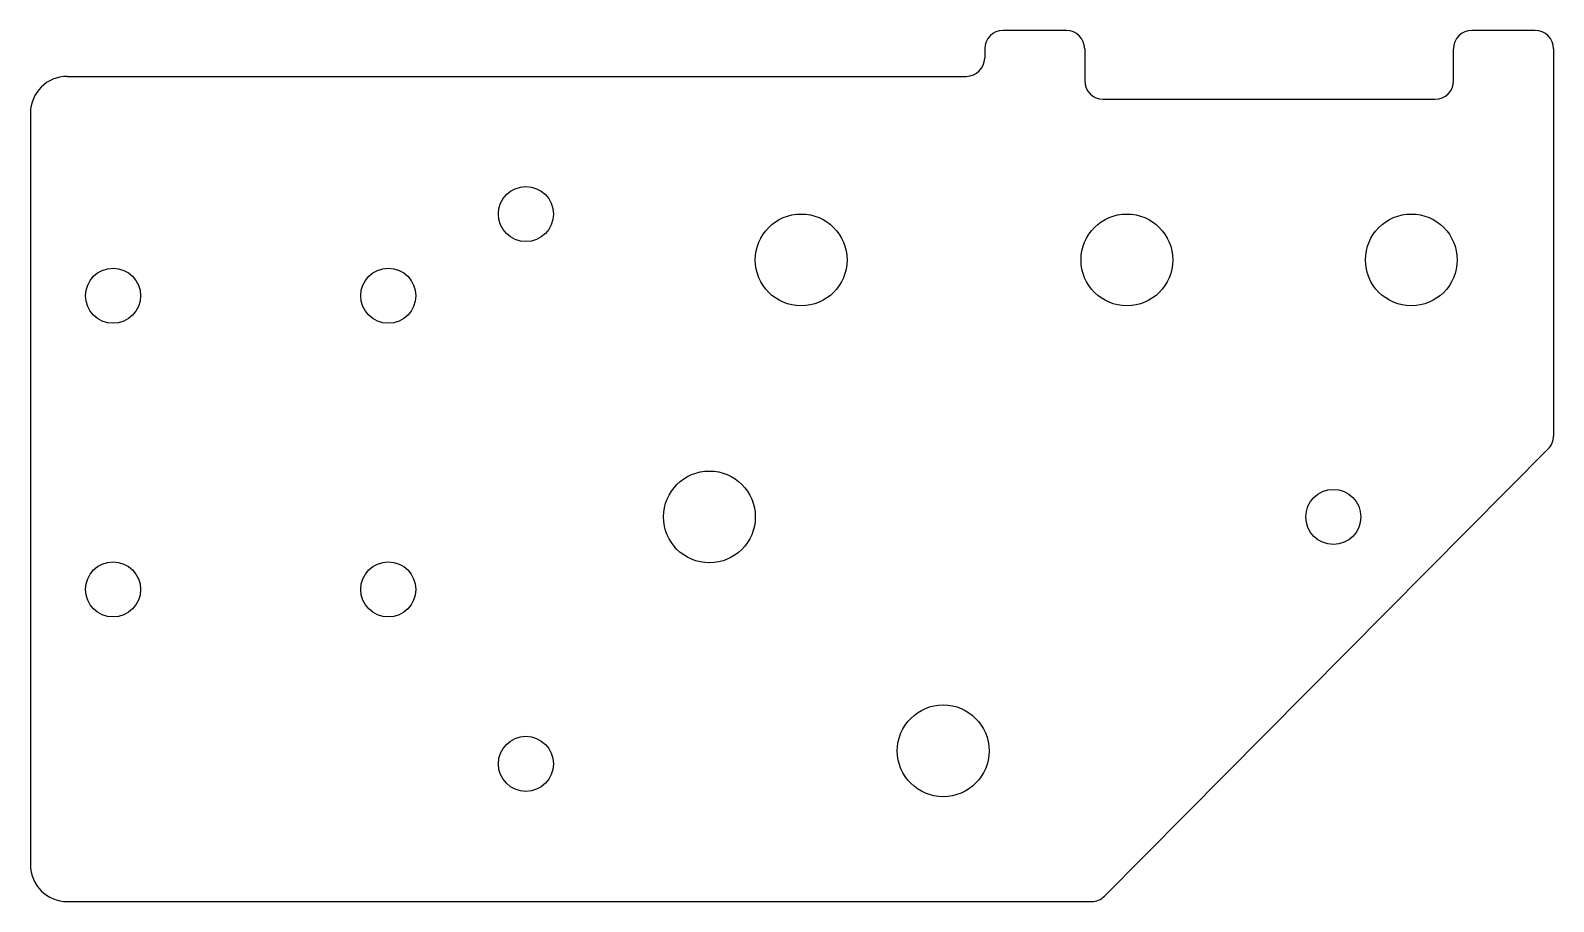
# Model space of a CAD drawing. Extents: x -22 to 61, y -24.9 to 22.5.
import ezdxf

# ---------------------------------------------------------------- set-up
doc = ezdxf.new("R2010")
doc.units = 0
doc.layers.add('Fillet038_cs', color=7, linetype='CONTINUOUS')

msp = doc.modelspace()

# ---------------------------------------------------------------- linework, layer by layer
at = {"layer": 'Fillet038_cs'}
for p, q in [((34.45, 22.5, 0.75), (31, 22.5, 0.75)), ((60, 22.5, 0.75), (56.55, 22.5, 0.75)), ((30, 21.5, 0.75), (30, 21, 0.75)), ((35.45, 21.5, 0.75), (35.45, 19.75, 0.75)), ((55.55, 19.75, 0.75), (55.55, 21.5, 0.75)), ((61, 21.5, 0.75), (61, 0.411976, 0.75)), ((-20, 20, 0.75), (29, 20, 0.75)), ((36.45, 18.75, 0.75), (54.55, 18.75, 0.75)), ((-22, 18, 0.75), (-22, -22.95, 0.75)), ((36.5333, -24.6544, 0.75), (60.7098, -0.292423, 0.75)), ((-20, -24.95, 0.75), (35.8235, -24.95, 0.75))]:
    msp.add_line(p, q, dxfattribs=at)
for centre, radius in [((5, 12.5), 1.5), ((20, 10), 2.5), ((37.75, 10), 2.5), ((53.25, 10), 2.5), ((-17.5, 8.05), 1.5), ((-2.5, 8.05), 1.5), ((15, -4), 2.5), ((49, -4), 1.5), ((-17.5, -7.95), 1.5), ((-2.5, -7.95), 1.5), ((27.74, -16.74), 2.5), ((5, -17.45), 1.5)]:
    msp.add_circle(centre, radius, dxfattribs=at)
for centre, radius, start, end in [((31, 21.5, 0.75), 1, 90, 180), ((34.45, 21.5, 0.75), 1, 0, 90), ((56.55, 21.5, 0.75), 1, 90, 180), ((60, 21.5, 0.75), 1, 0, 90), ((29, 21, 0.75), 1, -90, 0), ((-20, 18, 0.75), 2, 90, 180), ((36.45, 19.75, 0.75), 1, 180, -90), ((54.55, 19.75, 0.75), 1, -90, 0), ((60, 0.411976, 0.75), 1, -44.781, 0), ((-20, -22.95, 0.75), 2, 180, -90), ((35.8235, -23.95, 0.75), 1, -90, -44.781)]:
    msp.add_arc(centre, radius, start, end, dxfattribs=at)

doc.saveas('drawing.dxf')
